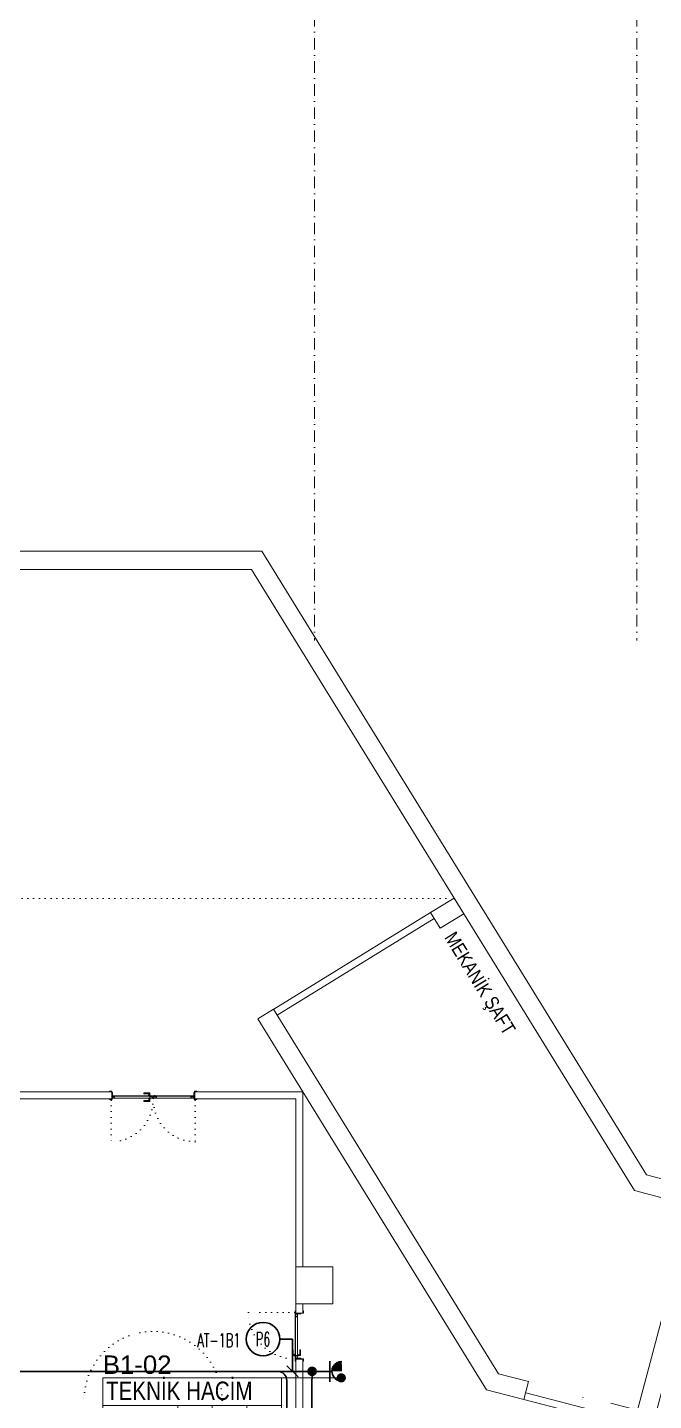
# Model space of a CAD drawing. Header units: metres. Extents: x -13194 to 152406, y -14653 to 29421.
# Drawn here: x 58377 to 59736, y 6980 to 9961 of the extents above; entities that cross this region are included whole.
import ezdxf
from ezdxf.enums import TextEntityAlignment as Align

# ---------------------------------------------------------------- set-up
doc = ezdxf.new("R2010")
doc.units = ezdxf.units.M
doc.header["$LTSCALE"] = 100
doc.header["$MEASUREMENT"] = 0
for name, pattern in [('DASHDOT2', [0.5, 0.25, -0.125, 0, -0.125]), ('DOT2', [0.125, 0, -0.125]), ('HIDDEN', [0.375, 0.25, -0.125])]:
    doc.linetypes.add(name, pattern=pattern)
doc.layers.get('0').update_dxf_attribs({"color": 9, "lineweight": 9})
for name, color, linetype, lineweight in [('00', 9, 'Continuous', 9), ('01', 9, 'Continuous', 9), ('05S', 9, 'Continuous', 9), ('06B', 9, 'Continuous', 9), ('06C', 9, 'Continuous', 9), ('06D', 9, 'Continuous', 9), ('09', 9, 'Continuous', 9), ('10', 9, 'Continuous', 9), ('20', 9, 'DOT2', 9), ('21', 9, 'Continuous', 9), ('21_mahal200', 9, 'Continuous', 9), ('24', 9, 'DASHDOT2', 9), ('E-ETANŞ PRİZ', 7, 'Continuous', 30), ('E-KABLO', 7, 'Continuous', 30), ('E-LINYE', 7, 'Continuous', 30)]:
    doc.layers.add(name, color=color, linetype=linetype, lineweight=lineweight)
doc.styles.add('Arial', font='arial.ttf', dxfattribs={"height": 2.5})
doc.styles.add('E-YAZI', font='txttw.shx')
doc.styles.add('MuuM_TEXT-STANDART', font='ARIALN.TTF')
doc.dimstyles.new('MuuM_DIM200', dxfattribs={"dimscale": 20, "dimtxt": 2, "dimasz": 1, "dimexe": 1, "dimexo": 1, "dimgap": 1, "dimtad": 1, "dimdec": 1, "dimrnd": 0.5, "dimdsep": 46, "dimtxsty": 'MuuM_TEXT-STANDART', "dimblk": 'ARCHTICK', "dimcen": 0, "dimdle": 0.15, "dimclrd": 256, "dimclre": 256, "dimclrt": 256, "dimadec": 0, "dimazin": 0, "dimtfac": 5, "dimtdec": 1, "dimtix": 1, "dimtmove": 2, "dimatfit": 3, "dimldrblk": 'DOT', "dimfxl": 3, "dimfxlon": 1, "dimtolj": 1, "dimlwd": -1, "dimlwe": -1, "dimarcsym": 0})

# ---------------------------------------------------------------- blocks, each defined once
blk = doc.blocks.new('100_ETANŞ PRİZ')
at = {"layer": 'E-ETANŞ PRİZ', "color": 4}
for p, q in [((-1.22, 2.14), (1.28, 2.14)), ((0, 2.4), (0, 0))]:
    blk.add_line(p, q, dxfattribs=at)
at = {"layer": 'E-ETANŞ PRİZ', "color": 4, "const_width": 1.2}
blk.add_lwpolyline([(0.01, 3, -0.414214), (-0.6, 3.59)], format="xyb", dxfattribs=at)
at = {"layer": 'E-ETANŞ PRİZ', "color": 4}
blk.add_arc((0, 3.6), 1.2, 180.7551, 0.7551, dxfattribs=at)
blk = doc.blocks.new('p-akslar_yeni')
at = {"layer": '24'}
for points in [[(9415, 2315.1), (9415, 55)], [(10115, 2315.1), (10115, 55)]]:
    blk.add_lwpolyline(points, dxfattribs=at)
blk = doc.blocks.new('p-kolon_80x80')
blk.add_lwpolyline([(-40, -40), (40, -40), (40, 40), (-40, 40)], close=True)
blk = doc.blocks.new('1.bod.mimari.elk')
at = {"layer": '01'}
for points in [[(5506.7, -1741.2), (4752.4, -1474.9), (3694.6, -1194.2), (2863.6, 154.4), (1981.2, 154.4), (1695, -40), (1695, -40), (60, -1150.3), (40, -1163.9), (40, -1188.2), (40, -1370), (40, -1370), (40, -1430), (40, -1430), (40, -1850)], [(0, -2945), (0, -1142.7), (1968.9, 194.4), (2885.9, 194.4), (3720.3, -1159.7), (4764.2, -1436.6), (5520, -1703.5)], [(3252.2, -590.6), (3303.3, -559.2), (3324.2, -593.2), (3273.2, -624.7), (3252.2, -590.6)], [(3454.8, -1647.7), (3373.6, -1626.4), (2877.6, -821.5), (2911.6, -800.5), (2911.6, -800.5), (3399.2, -1591.8), (3464.9, -1609)], [(3643.2, -1655.6), (3701.4, -1670.8), (3819, -1227.3), (3857.7, -1237.5), (3729.8, -1719.6), (3633.1, -1694.3)], [(3454.8, -1647.7), (3464.9, -1609)]]:
    blk.add_lwpolyline(points, dxfattribs=at)
blk.add_blockref('p-kolon_80x80', (3000, -1400), dxfattribs=at)
blk = doc.blocks.new('prf-scr2')
at = {"linetype": 'DOT2', "ltscale": 10}
blk.add_line((0, 0.2), (0, -1.1), dxfattribs=at)
for p, q in [((-0.1, -0.2), (0.1, -0.3)), ((0.1, -0.2), (-0.1, -0.2)), ((0.1, -0.3), (-0.1, -0.3)), ((-0.1, -0.3), (0.1, -0.4)), ((0.1, -0.4), (-0.1, -0.4)), ((0.1, -0.5), (-0.1, -0.4)), ((-0.1, -0.4), (0.1, -0.4)), ((0.1, -0.6), (-0.1, -0.5)), ((-0.1, -0.5), (0.1, -0.5)), ((-0.1, -0.6), (0.1, -0.7)), ((0.1, -0.6), (-0.1, -0.6)), ((-0.1, -0.6), (0.1, -0.6)), ((-0.1, -0.7), (0.1, -0.8)), ((0.1, -0.7), (-0.1, -0.7)), ((-0.1, -0.8), (0.1, -0.8)), ((0.1, -0.8), (-0.1, -0.8)), ((0.1, -0.2), (0, -0.1)), ((0, -0.2), (0.1, -0.2))]:
    blk.add_line(p, q)
blk.add_lwpolyline([(0.2, 0), (-0.2, 0), (-0.2, 0), (-0.1, -0.1), (0.1, -0.1), (0.2, 0), (0.2, 0)], close=True)
for points in [[(0.2, 0), (-0.2, 0)], [(-0.1, -0.1), (-0.1, -0.2), (-0.1, -0.2), (-0.1, -0.2), (-0.1, -0.2), (-0.1, -0.3), (-0.1, -0.3), (-0.1, -0.3), (-0.1, -0.3), (-0.1, -0.4), (-0.1, -0.4), (-0.1, -0.4), (-0.1, -0.4), (-0.1, -0.4), (-0.1, -0.5), (-0.1, -0.5), (-0.1, -0.5), (-0.1, -0.5), (-0.1, -0.5), (-0.1, -0.5), (-0.1, -0.6), (-0.1, -0.6), (-0.1, -0.6), (-0.1, -0.6), (-0.1, -0.6), (-0.1, -0.7), (-0.1, -0.7), (-0.1, -0.7), (-0.1, -0.7), (-0.1, -0.7), (-0.1, -0.8), (-0.1, -0.8), (-0.1, -0.8), (-0.1, -0.8), (0, -0.9), (0, -0.9), (0, -0.9), (0.1, -0.8), (0.1, -0.8), (0.1, -0.7), (0.1, -0.7), (0.1, -0.7), (0.1, -0.7), (0.1, -0.7), (0.1, -0.7), (0.1, -0.6), (0.1, -0.6), (0.1, -0.6), (0.1, -0.6), (0.1, -0.6), (0.1, -0.5), (0.1, -0.5), (0.1, -0.5), (0.1, -0.5), (0.1, -0.4), (0.1, -0.4), (0.1, -0.4), (0.1, -0.4), (0.1, -0.4), (0.1, -0.3), (0.1, -0.3), (0.1, -0.3), (0.1, -0.3), (0.1, -0.3), (0.1, -0.3), (0.1, -0.2), (0.1, -0.2), (0.1, -0.2), (0.1, -0.2), (0.1, -0.2), (0.1, -0.1)]]:
    blk.add_lwpolyline(points)
blk = doc.blocks.new('gr-p-barel kilitli kapı kolu')
at = {"layer": '05S'}
h = blk.add_hatch(color=256, dxfattribs=at)
h.paths.add_polyline_path([(1.3, 0.8), (-1.3, 0.8), (-1.3, 0.7), (1.3, 0.7)])
h.paths.add_polyline_path([(2.75, 0.7), (-2.75, 0.7), (-2.75, 0), (2.75, 0)])
h.paths.add_polyline_path([(-11.7, 4.9), (-11.7, 6.7), (0.9, 6.7), (0.9, 0.8), (-0.9, 0.8), (-0.9, 4.9)])
at = {"flags": 128}
for points in [[(-0.9, 0.8), (-0.9, 4.9), (-11.7, 4.9), (-11.7, 6.7), (0.9, 6.7), (0.9, 0.8)], [(-0.8, 5), (0.8, 6.6)]]:
    blk.add_lwpolyline(points, dxfattribs=at)
blk.add_lwpolyline([(-2.75, 0), (-2.75, 0.7), (2.75, 0.7), (2.75, 0)])
blk.add_lwpolyline([(-1.3, 0.7), (1.3, 0.7), (1.3, 0.8), (-1.3, 0.8)], close=True)
blk = doc.blocks.new('p-de-02')
at = {"layer": '06C'}
blk.add_lwpolyline([(106.3, -16.6, 1), (106.3, -15.8), (104.3, -15.8), (104.3, -16.6), (106.4, -16.6)], format="xyb", dxfattribs=at)
blk.add_arc((106.3, -16.2), 0.5, 233.1301, 126.8699, dxfattribs=at)
at = {"layer": '09'}
for p, q in [((108.1, -16.7), (108.1, -16.6)), ((108.2, -16.7), (108.2, -16.6)), ((108.3, -16.6), (108.3, -16.7)), ((108.4, -16.7), (108.4, -16.6)), ((108.5, -16.6), (108.5, -16.7)), ((108.6, -16.7), (108.6, -16.6)), ((108.7, -16.6), (108.7, -16.7)), ((108.8, -16.6), (108.8, -16.7)), ((109.3, -21.9), (109.3, -21.7)), ((109.4, -21.7), (109.4, -21.9)), ((109.5, -21.9), (109.5, -21.7)), ((109.6, -21.7), (109.6, -21.9)), ((109.7, -21.9), (109.7, -21.7)), ((109.8, -21.7), (109.8, -21.9)), ((109.9, -21.9), (109.9, -21.7)), ((110, -21.9), (110, -21.7))]:
    blk.add_line(p, q, dxfattribs=at)
at = {"layer": '10'}
for points in [[(14.2, -6.8, -0.414214), (14.3, -6.7), (18.7, -6.7, -0.414214), (18.8, -6.8), (18.8, -14.1), (19, -14.1), (19, -6.8, 0.414214), (18.7, -6.5), (14.3, -6.5, 0.414214), (14, -6.8), (14, -7.7, 0.414214), (14.3, -8), (15.4, -8), (15.4, -7.8), (14.3, -7.8, -0.414214), (14.2, -7.7)], [(19, -9.7, -0.414214), (19.3, -9.4), (20.3, -9.4, -0.414214), (20.6, -9.7), (20.6, -16.1, -0.414214), (20.3, -16.4, -0.414214), (20, -16.1), (20, -15.2), (19, -15.2), (19, -24.2, -0.414214), (18.7, -24.5), (14.3, -24.5, -0.414214), (14, -24.2), (14, -23.3, -0.414214), (14.3, -23), (15.4, -23), (15.4, -23.2), (14.3, -23.2, 0.414214), (14.2, -23.3), (14.2, -24.2, 0.414214), (14.3, -24.3), (18.7, -24.3, 0.414214), (18.8, -24.2), (18.8, -15), (20.2, -15), (20.2, -16.1, 0.414214), (20.3, -16.2, 0.414214), (20.4, -16.1), (20.4, -9.7, 0.414214), (20.3, -9.6), (19.3, -9.6, 0.414214), (19.2, -9.7), (19.2, -10.6), (19, -10.6)], [(18.4, -25), (19.8, -24.4), (19.8, -21.5), (20, -21.5), (20, -24.5), (18.5, -25.2, -14.796002)], [(198.6, -9.7, 0.414214), (198.3, -9.4), (197.3, -9.4, 0.414214), (197, -9.7), (197, -16.1, 0.414214), (197.3, -16.4, 0.414214), (197.6, -16.1), (197.6, -15.2), (198.6, -15.2), (198.6, -24.2, 0.414214), (198.9, -24.5), (203.3, -24.5, 0.414214), (203.6, -24.2), (203.6, -23.3, 0.414214), (203.3, -23), (202.2, -23), (202.2, -23.2), (203.3, -23.2, -0.414214), (203.4, -23.3), (203.4, -24.2, -0.414214), (203.3, -24.3), (198.9, -24.3, -0.414214), (198.8, -24.2), (198.8, -15), (197.4, -15), (197.4, -16.1, -0.414214), (197.3, -16.2, -0.414214), (197.2, -16.1), (197.2, -9.7, -0.414214), (197.3, -9.6), (198.3, -9.6, -0.414214), (198.4, -9.7), (198.4, -10.6), (198.6, -10.6)], [(199.2, -25), (197.8, -24.4), (197.8, -21.5), (197.6, -21.5), (197.6, -24.5), (199.1, -25.2, 14.796002)], [(203.4, -6.8, 0.414214), (203.3, -6.7), (198.9, -6.7, 0.414214), (198.8, -6.8), (198.8, -14.1), (198.6, -14.1), (198.6, -6.8, -0.414214), (198.9, -6.5), (203.3, -6.5, -0.414214), (203.6, -6.8), (203.6, -7.7, -0.414214), (203.3, -8), (202.2, -8), (202.2, -7.8), (203.3, -7.8, 0.414214), (203.4, -7.7)]]:
    blk.add_lwpolyline(points, format="xyb", close=True, dxfattribs=at)
for points in [[(108.2, -20.1), (108.2, -18.1), (108.5, -18.1), (108.5, -17), (20.3, -17), (20.3, -18.1), (20.6, -18.1), (20.6, -20.1), (20.3, -20.1), (20.3, -18.3), (20, -18.3), (20, -16.7), (108.8, -16.7), (108.8, -18.3), (108.5, -18.3), (108.5, -20.1)], [(108.2, -18.1), (108.2, -20.1), (108.8, -20.1), (108.8, -21.7), (20, -21.7), (20, -20.1), (20.6, -20.1), (20.6, -18.1), (20.9, -18.1), (20.9, -20.3), (20.3, -20.3), (20.3, -21.4), (108.5, -21.4), (108.5, -20.3), (107.9, -20.3), (107.9, -18.1), (108.2, -18.1)], [(109.9, -20.1), (109.9, -18.1), (109.6, -18.1), (109.6, -17), (197.3, -17), (197.3, -18.1), (197, -18.1), (197, -20.1), (197.3, -20.1), (197.3, -18.3), (197.6, -18.3), (197.6, -16.7), (109.3, -16.7), (109.3, -18.3), (109.6, -18.3), (109.6, -20.1)], [(109.9, -18.1), (109.9, -20.1), (109.3, -20.1), (109.3, -21.7), (197.6, -21.7), (197.6, -20.1), (197, -20.1), (197, -18.1), (196.7, -18.1), (196.7, -20.3), (197.3, -20.3), (197.3, -21.4), (109.6, -21.4), (109.6, -20.3), (110.2, -20.3), (110.2, -18.1), (109.9, -18.1)]]:
    blk.add_lwpolyline(points, dxfattribs=at)
for points in [[(20.9, -17.2), (26.9, -17.2), (26.9, -21.2), (20.9, -21.2)], [(21.2, -17.5), (26.6, -17.5), (26.6, -20.9), (21.2, -20.9)], [(107.9, -17.2), (101.9, -17.2), (101.9, -21.2), (107.9, -21.2)], [(107.6, -17.5), (102.2, -17.5), (102.2, -20.9), (107.6, -20.9)], [(108.1, -22.4), (110, -22.4), (110, -21.9), (108.1, -21.9), (107.5, -21.9), (107.5, -22.4)], [(110, -16.1), (108.1, -16.1), (108.1, -16.6), (110.6, -16.6), (110.6, -16.6), (110.6, -16.1)], [(110.2, -17.2), (116.2, -17.2), (116.2, -21.2), (110.2, -21.2)], [(110.5, -17.5), (115.9, -17.5), (115.9, -20.9), (110.5, -20.9)], [(196.7, -17.2), (192.7, -17.2), (192.7, -21.2), (196.7, -21.2)], [(196.4, -17.5), (193, -17.5), (193, -20.9), (196.4, -20.9)]]:
    blk.add_lwpolyline(points, close=True, dxfattribs=at)
for centre in [(17.8, -25.5), (199.8, -25.5)]:
    blk.add_circle(centre, 0.55, dxfattribs=at)
at = {"layer": '20'}
for p, q in [((17.8, -25.5), (17.8, -116)), ((199.8, -25.5), (199.8, -116))]:
    blk.add_line(p, q, dxfattribs=at)
at = {"layer": '20', "linetype": 'HIDDEN'}
for points in [[(18.6, -24.3), (18.6, -23), (17.1, -23), (17.1, -24.3)], [(18.4, -25), (18.4, -23.2), (17.3, -23.2), (17.3, -25)], [(199, -24.3), (199, -23), (200.5, -23), (200.5, -24.3)], [(199.2, -25), (199.2, -23.2), (200.3, -23.2), (200.3, -25)]]:
    blk.add_lwpolyline(points, dxfattribs=at)
at = {"layer": '20'}
for centre, start, end in [((17.8, -25.5), 270, 2.4057), ((199.8, -25.5), 177.5943, 270)]:
    blk.add_arc(centre, 90.5, start, end, dxfattribs=at)
at = {"layer": '06B', "xscale": -1}
blk.add_blockref('gr-p-barel kilitli kapı kolu', (117.3, -16.7), dxfattribs=at)
at = {"layer": '06B', "rotation": 180}
blk.add_blockref('gr-p-barel kilitli kapı kolu', (117.3, -21.7), dxfattribs=at)
at = {"layer": '10', "xscale": -1, "rotation": 90}
for p in [(20.3, -19.2), (109.6, -19.2)]:
    blk.add_blockref('prf-scr2', p, dxfattribs=at)
at = {"layer": '10', "rotation": 270}
for p in [(108.5, -19.2), (197.3, -19.2)]:
    blk.add_blockref('prf-scr2', p, dxfattribs=at)
blk = doc.blocks.new('K-SAC-01')
at = {"layer": '10'}
for points in [[(-4.6, 16.2, -0.414214), (-4.5, 16.3), (-0.1, 16.3, -0.414214), (0, 16.2), (0, 5.9), (0.2, 5.9), (0.2, 16.2, 0.414214), (-0.1, 16.5), (-4.5, 16.5, 0.414214), (-4.8, 16.2), (-4.8, 15.3, 0.414214), (-4.5, 15), (-3.4, 15), (-3.4, 15.2), (-4.5, 15.2, -0.414214), (-4.6, 15.3)], [(0.2, 10.3, -0.414214), (0.5, 10.6), (1.5, 10.6, -0.414214), (1.8, 10.3), (1.8, 3.9, -0.414214), (1.5, 3.6, -0.414214), (1.2, 3.9), (1.2, 4.8), (0.2, 4.8), (0.2, -1.2, -0.414214), (-0.1, -1.5), (-4.5, -1.5, -0.414214), (-4.8, -1.2), (-4.8, -0.3, -0.414214), (-4.5, 0), (-3.4, 0), (-3.4, -0.2), (-4.5, -0.2, 0.414214), (-4.6, -0.3), (-4.6, -1.2, 0.414214), (-4.5, -1.3), (-0.1, -1.3, 0.414214), (0, -1.2), (0, 5), (1.4, 5), (1.4, 3.9, 0.414214), (1.5, 3.8, 0.414214), (1.6, 3.9), (1.6, 10.3, 0.414214), (1.5, 10.4), (0.5, 10.4, 0.414214), (0.4, 10.3), (0.4, 9.4), (0.2, 9.4)], [(-0.4, -2), (1, -1.4), (1, 1.5), (1.2, 1.5), (1.2, -1.5), (-0.3, -2.2, -14.796002)], [(99.8, 10.3, 0.414214), (99.5, 10.6), (98.5, 10.6, 0.414214), (98.2, 10.3), (98.2, 3.9, 0.414214), (98.5, 3.6, 0.414214), (98.8, 3.9), (98.8, 4.8), (99.8, 4.8), (99.8, -1.2, 0.414214), (100.1, -1.5), (104.5, -1.5, 0.414214), (104.8, -1.2), (104.8, -0.3, 0.414214), (104.5, 0), (103.4, 0), (103.4, -0.2), (104.5, -0.2, -0.414214), (104.6, -0.3), (104.6, -1.2, -0.414214), (104.5, -1.3), (100.1, -1.3, -0.414214), (100, -1.2), (100, 5), (98.6, 5), (98.6, 3.9, -0.414214), (98.5, 3.8, -0.414214), (98.4, 3.9), (98.4, 10.3, -0.414214), (98.5, 10.4), (99.5, 10.4, -0.414214), (99.6, 10.3), (99.6, 9.4), (99.8, 9.4)], [(104.6, 16.2, 0.414214), (104.5, 16.3), (100.1, 16.3, 0.414214), (100, 16.2), (100, 5.9), (99.8, 5.9), (99.8, 16.2, -0.414214), (100.1, 16.5), (104.5, 16.5, -0.414214), (104.8, 16.2), (104.8, 15.3, -0.414214), (104.5, 15), (103.4, 15), (103.4, 15.2), (104.5, 15.2, 0.414214), (104.6, 15.3)]]:
    blk.add_lwpolyline(points, format="xyb", close=True, dxfattribs=at)
for points in [[(98.8, 0.1), (98.8, 2.1), (99.1, 2.1), (99.1, 3.2), (1.5, 3.2), (1.5, 2.1), (1.8, 2.1), (1.8, 0.1), (1.5, 0.1), (1.5, 1.9), (1.2, 1.9), (1.2, 3.5), (99.4, 3.5), (99.4, 1.9), (99.1, 1.9), (99.1, 0.1)], [(98.8, 2.1), (98.8, 0.1), (99.4, 0.1), (99.4, -1.5), (1.2, -1.5), (1.2, 0.1), (1.8, 0.1), (1.8, 2.1), (2.1, 2.1), (2.1, -0.1), (1.5, -0.1), (1.5, -1.2), (99.1, -1.2), (99.1, -0.1), (98.5, -0.1), (98.5, 2.1), (98.8, 2.1)]]:
    blk.add_lwpolyline(points, dxfattribs=at)
for points in [[(2.1, 3), (8.1, 3), (8.1, -1), (2.1, -1)], [(2.4, 2.7), (7.8, 2.7), (7.8, -0.7), (2.4, -0.7)], [(98.5, 3), (92.5, 3), (92.5, -1), (98.5, -1)], [(98.2, 2.7), (92.8, 2.7), (92.8, -0.7), (98.2, -0.7)]]:
    blk.add_lwpolyline(points, close=True, dxfattribs=at)
blk.add_circle((-0.9, -2.5), 0.55, dxfattribs=at)
at = {"layer": '20', "linetype": 'HIDDEN'}
for points in [[(-0.2, -1.3), (-0.2, 0), (-1.7, 0), (-1.7, -1.3)], [(-0.4, -2), (-0.4, -0.2), (-1.5, -0.2), (-1.5, -2)]]:
    blk.add_lwpolyline(points, dxfattribs=at)
at = {"layer": '20'}
blk.add_lwpolyline([(-0.9, -2.5), (-0.9, -102.9)], dxfattribs=at)
blk.add_arc((-0.9, -2.5), 100.4, 270, 1.5131, dxfattribs=at)
at = {"layer": '06B'}
blk.add_blockref('gr-p-barel kilitli kapı kolu', (91.4, 3.5), dxfattribs=at)
at = {"layer": '06B', "xscale": -1, "rotation": 180}
blk.add_blockref('gr-p-barel kilitli kapı kolu', (91.4, -1.5), dxfattribs=at)
at = {"layer": '10', "xscale": -1, "rotation": 90}
blk.add_blockref('prf-scr2', (1.5, 1), dxfattribs=at)
at = {"layer": '10', "rotation": 270}
blk.add_blockref('prf-scr2', (99.1, 1.2), dxfattribs=at)
blk = doc.blocks.new('A$C724E0FF5')
at = {"layer": '09'}
for p, q in [((-8844.7, -1647.7), (-8844.8, -1647.8)), ((-8844.6, -1647.7), (-8844.7, -1647.9)), ((-8844.6, -1647.9), (-8844.5, -1647.7)), ((-8844.4, -1647.8), (-8844.5, -1647.9)), ((-8844.4, -1647.9), (-8844.4, -1647.8)), ((-8844.3, -1647.8), (-8844.3, -1648)), ((-8844.2, -1648), (-8844.2, -1647.8)), ((-8844.1, -1648), (-8844.1, -1647.9)), ((-8842.3, -1643), (-8842.3, -1643.2)), ((-8842.2, -1643.2), (-8842.2, -1643)), ((-8842.1, -1643.1), (-8842.1, -1643.2)), ((-8842, -1643.2), (-8842, -1643.1)), ((-8841.9, -1643.1), (-8841.9, -1643.3)), ((-8841.8, -1643.3), (-8841.8, -1643.1)), ((-8841.7, -1643.2), (-8841.7, -1643.3)), ((-8841.6, -1643.2), (-8841.6, -1643.3))]:
    blk.add_line(p, q, dxfattribs=at)
blk = doc.blocks.new('_ArchTick')
at = {"color": 0, "linetype": 'ByBlock', "const_width": 0.15}
blk.add_lwpolyline([(-0.5, -0.5), (0.5, 0.5)], dxfattribs=at)
blk = doc.blocks.new('_Dot')
at = {"color": 0, "linetype": 'ByBlock', "lineweight": -2}
blk.add_line((-0.5, 0), (-1, 0), dxfattribs=at)
at = {"color": 0, "linetype": 'ByBlock', "const_width": 0.5}
blk.add_lwpolyline([(-0.25, 0, 1), (0.25, 0, 1)], format="xyb", close=True, dxfattribs=at)
blk = doc.blocks.new('0_roomno2')
blk.add_lwpolyline([(19.38, -10.5), (0, -10.5), (0, 0), (19.38, 0)], close=True)
for points in [[(0, -3), (19.38, -3)], [(8.12, -3), (8.12, -10.5)], [(11.88, -3), (11.88, -10.5)], [(15.62, -3), (15.62, -10.5)], [(0, -6.75), (8.12, -6.75)]]:
    blk.add_lwpolyline(points)
at = {"style": 'MuuM_TEXT-STANDART', "width": 0.6}
blk.add_text('H:', height=1.5, dxfattribs=at).set_placement((0.35, -8.61), align=Align.MIDDLE_LEFT)
at = {"style": 'Arial'}
blk.add_attdef('ODANO', (0, 1.17), '', height=2, dxfattribs=at)
blk.add_attdef('MEKANADI', text='', height=2, dxfattribs=at).set_placement((0.35, -3), align=Align.BOTTOM_LEFT)
at = {"style": 'MuuM_TEXT-STANDART', "width": 0.6}
for tag, p in [('M2', (0.35, -4.88)), ('TEMIZTAVANYUKSEKLIGI', (1.8, -8.61))]:
    blk.add_attdef(tag, text='', height=1.5, dxfattribs=at).set_placement(p, align=Align.MIDDLE_LEFT)
for tag, p in [('YER01', (10, -4.5)), ('TAVAN01', (13.75, -4.5)), ('DUVAR01', (17.5, -4.5)), ('YER02', (10, -6.75)), ('TAVAN02', (13.75, -6.75)), ('DUVAR02', (17.5, -6.75)), ('YER03', (10, -9)), ('TAVAN03', (13.75, -9)), ('DUVAR03', (17.5, -9))]:
    blk.add_attdef(tag, text='', height=1.5, dxfattribs=at).set_placement(p, align=Align.MIDDLE_CENTER)
blk = doc.blocks.new('1.bod.mimari1.elk')
at = {"layer": '00'}
for points in [[(2911.64, -800.47), (3252.18, -590.64)], [(2919.51, -813.24), (3260.05, -603.41)], [(2560.25, -995), (2560.25, -980)], [(2960, -1460), (2960, -1440), (2975, -1440), (2975, -1460)], [(2960, -1460), (2975, -1460)], [(2960, -1560), (2975, -1560)], [(3725, -1755), (2960, -1755), (2960, -1560)], [(2975, -1560), (2975, -1740), (3725, -1740)], [(3636.87, -1679.79), (3458.59, -1633.16)], [(3633.07, -1694.3), (3454.79, -1647.67)]]:
    blk.add_lwpolyline(points, dxfattribs=at)
for points in [[(2560.25, -995), (1340, -995), (1340, -980), (2560.25, -980), (2560.25, -995)], [(2975, -1360), (2975, -980), (2740.25, -980), (2740.25, -995), (2960, -995), (2960, -1360)]]:
    blk.add_lwpolyline(points, close=True, dxfattribs=at)
at = {"layer": '06D', "linetype": 'DOT2'}
blk.add_lwpolyline([(2500, -1650, -1), (2800, -1650, 0)], format="xyb", dxfattribs=at)
at = {"layer": '09'}
for p, q in [((3580.26, -1647.68), (3580.22, -1647.83)), ((3580.36, -1647.7), (3580.32, -1647.85)), ((3580.42, -1647.88), (3580.46, -1647.73)), ((3580.55, -1647.75), (3580.51, -1647.9)), ((3580.61, -1647.93), (3580.65, -1647.78)), ((3580.74, -1647.81), (3580.71, -1647.95)), ((3580.8, -1647.98), (3580.84, -1647.83)), ((3580.9, -1648), (3580.94, -1647.86)), ((3582.74, -1643.01), (3582.7, -1643.16)), ((3582.8, -1643.18), (3582.84, -1643.04)), ((3582.93, -1643.06), (3582.9, -1643.21)), ((3582.99, -1643.24), (3583.03, -1643.09)), ((3583.13, -1643.11), (3583.09, -1643.26)), ((3583.19, -1643.29), (3583.22, -1643.14)), ((3583.32, -1643.17), (3583.28, -1643.31)), ((3583.42, -1643.19), (3583.38, -1643.34))]:
    blk.add_line(p, q, dxfattribs=at)
at = {"layer": '20'}
blk.add_lwpolyline([(929.24, -560), (3303.5, -560)], dxfattribs=at)
at = {"rotation": 270}
blk.add_blockref('K-SAC-01', (2960, -1460), dxfattribs=at)
at = {"layer": '06D'}
blk.add_blockref('A$C724E0FF5', (12425, 0), dxfattribs=at)
at = {"layer": '10', "xscale": -1}
blk.add_blockref('p-de-02', (2759.05, -972), dxfattribs=at)
at = {"layer": '21_mahal200'}
ref = blk.add_blockref('0_roomno2', (2540.94, -1600.8), dxfattribs=dict(at, xscale=20, yscale=20, zscale=20))
ref.add_attrib('ODANO', 'B1-02', (2540.94, -1592.16), dxfattribs={"layer": '0', "height": 40, "style": 'Arial'})
ref.add_attrib('MEKANADI', 'TEKNİK HACİM', dxfattribs={"layer": '0', "height": 40, "style": 'Arial', "width": 0.8}).set_placement((2547.94, -1660.8), align=Align.BOTTOM_LEFT)
ref.add_attrib('M2', '##### m2', dxfattribs={"layer": '0', "height": 30, "style": 'MuuM_TEXT-STANDART', "width": 0.6}).set_placement((2547.94, -1698.3), align=Align.MIDDLE_LEFT)
ref.add_attrib('TEMIZTAVANYUKSEKLIGI', '2.90 M', dxfattribs={"layer": '0', "height": 30, "style": 'MuuM_TEXT-STANDART', "width": 0.6}).set_placement((2576.94, -1772.96), align=Align.MIDDLE_LEFT)
ref.add_attrib('YER01', 'Y04', dxfattribs={"layer": '0', "height": 30, "style": 'MuuM_TEXT-STANDART', "width": 0.6}).set_placement((2740.94, -1690.8), align=Align.MIDDLE_CENTER)
ref.add_attrib('TAVAN01', 'T09', dxfattribs={"layer": '0', "height": 30, "style": 'MuuM_TEXT-STANDART', "width": 0.6}).set_placement((2815.94, -1690.8), align=Align.MIDDLE_CENTER)
ref.add_attrib('DUVAR01', 'D01', dxfattribs={"layer": '0', "height": 30, "style": 'MuuM_TEXT-STANDART', "width": 0.6}).set_placement((2890.94, -1690.8), align=Align.MIDDLE_CENTER)
ref.add_attrib('DUVAR02', 'D07', dxfattribs={"layer": '0', "height": 30, "style": 'MuuM_TEXT-STANDART', "width": 0.6}).set_placement((2890.94, -1735.8), align=Align.MIDDLE_CENTER)
at = {"layer": '21', "style": 'MuuM_TEXT-STANDART'}
blk.add_text('MEKANİK ŞAFT', height=30, rotation=301.52599, dxfattribs=at).set_placement((3280.93, -644.38))
at = {"layer": '21_mahal200'}
blk.add_leader([(3058.33, -1600.8), (2928.44, -1600.8)], dimstyle='MuuM_DIM200', override={"dimasz": 1, "dimfxl": 10}, dxfattribs=at)

msp = doc.modelspace()

# ---------------------------------------------------------------- linework, layer by layer
at = {"layer": 'E-KABLO', "color": 6}
for p, q in [((56735.6, 7043.4), (58995, 7043.4)), ((58995, 7043.4), (58994.4, 7010.2)), ((58940, 6835), (58940, 7023.4)), ((58994.4, 6855), (58994.4, 7010.2))]:
    msp.add_line(p, q, dxfattribs=at)
at = {"layer": 'E-KABLO', "color": 4, "const_width": 10.5}
msp.add_lwpolyline([(58989.8, 7043.4, 1), (59000.2, 7043.4, 1)], format="xyb", close=True, dxfattribs=at)
at = {"layer": 'E-KABLO', "color": 6}
msp.add_arc((58920, 7023.4), 20, 0, 90, dxfattribs=at)
at = {"layer": 'E-LINYE', "color": 7, "linetype": 'Continuous'}
for p, q in [((58925.1, 7113.4), (58952.3, 7113.4)), ((58952.3, 7043.4), (58952.3, 7113.4)), ((58940.2, 7055.5), (58964.5, 7031.3))]:
    msp.add_line(p, q, dxfattribs=at)
msp.add_circle((58888.7, 7113.4), 36.4, dxfattribs=at)

# ---------------------------------------------------------------- block references
at = {"layer": '06D'}
for name in ['1.bod.mimari.elk', '1.bod.mimari1.elk']:
    msp.add_blockref(name, (56000, 8630), dxfattribs=at)
at = {"layer": '24'}
msp.add_blockref('p-akslar_yeni', (49585, 8575), dxfattribs=at)
at = {"layer": 'E-ETANŞ PRİZ', "xscale": 18, "yscale": 18, "zscale": 18, "rotation": 270}
msp.add_blockref('100_ETANŞ PRİZ', (58995, 7043.4), dxfattribs=at)

# ---------------------------------------------------------------- texts
at = {"layer": 'E-LINYE', "color": 3, "linetype": 'Continuous', "style": 'E-YAZI', "width": 0.6}
for s, p in [('AT-1B1', (58792.6, 7110.9)), ('P6', (58888.7, 7113.4))]:
    msp.add_text(s, height=30, dxfattribs=at).set_placement(p, align=Align.MIDDLE_CENTER)

doc.saveas('drawing.dxf')
